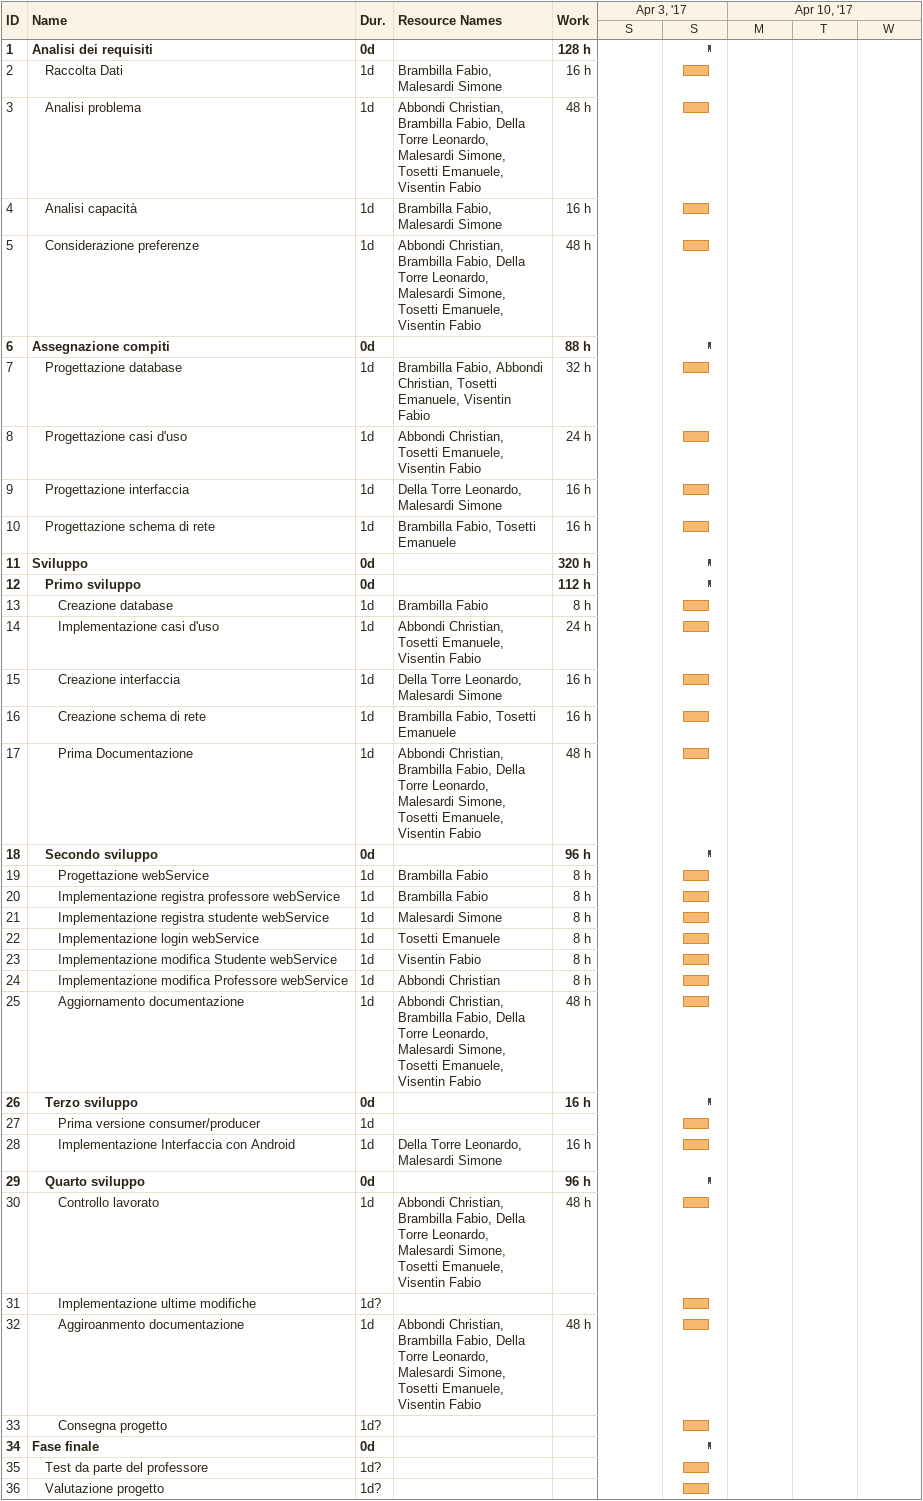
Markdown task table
| ID | Level | Task | Duration | Start | Finish | Resources | Work (h) |
|---|---|---|---|---|---|---|---|
| 1 | 1 | **Analisi dei requisiti** | 0d | 2017-04-09 | 2017-04-09 |  | 128 |
| 2 | 2 | Raccolta Dati | 1d | 2017-04-09 | 2017-04-09 | Brambilla Fabio, Malesardi Simone | 16 |
| 3 | 2 | Analisi problema | 1d | 2017-04-09 | 2017-04-09 | Abbondi Christian, Brambilla Fabio, Della Torre Leonardo, Malesardi Simone, Tosetti Emanuele, Visentin Fabio | 48 |
| 4 | 2 | Analisi capacità | 1d | 2017-04-09 | 2017-04-09 | Brambilla Fabio, Malesardi Simone | 16 |
| 5 | 2 | Considerazione preferenze | 1d | 2017-04-09 | 2017-04-09 | Abbondi Christian, Brambilla Fabio, Della Torre Leonardo, Malesardi Simone, Tosetti Emanuele, Visentin Fabio | 48 |
| 6 | 1 | **Assegnazione compiti** | 0d | 2017-04-09 | 2017-04-09 |  | 88 |
| 7 | 2 | Progettazione database | 1d | 2017-04-09 | 2017-04-09 | Brambilla Fabio, Abbondi Christian, Tosetti Emanuele, Visentin Fabio | 32 |
| 8 | 2 | Progettazione casi d'uso | 1d | 2017-04-09 | 2017-04-09 | Abbondi Christian, Tosetti Emanuele, Visentin Fabio | 24 |
| 9 | 2 | Progettazione interfaccia | 1d | 2017-04-09 | 2017-04-09 | Della Torre Leonardo, Malesardi Simone | 16 |
| 10 | 2 | Progettazione schema di rete | 1d | 2017-04-09 | 2017-04-09 | Brambilla Fabio, Tosetti Emanuele | 16 |
| 11 | 1 | **Sviluppo** | 0d | 2017-04-09 | 2017-04-09 |  | 320 |
| 12 | 2 | **Primo sviluppo** | 0d | 2017-04-09 | 2017-04-09 |  | 112 |
| 13 | 3 | Creazione database | 1d | 2017-04-09 | 2017-04-09 | Brambilla Fabio | 8 |
| 14 | 3 | Implementazione casi d'uso | 1d | 2017-04-09 | 2017-04-09 | Abbondi Christian, Tosetti Emanuele, Visentin Fabio | 24 |
| 15 | 3 | Creazione interfaccia | 1d | 2017-04-09 | 2017-04-09 | Della Torre Leonardo, Malesardi Simone | 16 |
| 16 | 3 | Creazione schema di rete | 1d | 2017-04-09 | 2017-04-09 | Brambilla Fabio, Tosetti Emanuele | 16 |
| 17 | 3 | Prima Documentazione | 1d | 2017-04-09 | 2017-04-09 | Abbondi Christian, Brambilla Fabio, Della Torre Leonardo, Malesardi Simone, Tosetti Emanuele, Visentin Fabio | 48 |
| 18 | 2 | **Secondo sviluppo** | 0d | 2017-04-09 | 2017-04-09 |  | 96 |
| 19 | 3 | Progettazione webService | 1d | 2017-04-09 | 2017-04-09 | Brambilla Fabio | 8 |
| 20 | 3 | Implementazione registra professore webService | 1d | 2017-04-09 | 2017-04-09 | Brambilla Fabio | 8 |
| 21 | 3 | Implementazione registra studente webService | 1d | 2017-04-09 | 2017-04-09 | Malesardi Simone | 8 |
| 22 | 3 | Implementazione login webService | 1d | 2017-04-09 | 2017-04-09 | Tosetti Emanuele | 8 |
| 23 | 3 | Implementazione modifica Studente webService | 1d | 2017-04-09 | 2017-04-09 | Visentin Fabio | 8 |
| 24 | 3 | Implementazione modifica Professore webService | 1d | 2017-04-09 | 2017-04-09 | Abbondi Christian | 8 |
| 25 | 3 | Aggiornamento documentazione | 1d | 2017-04-09 | 2017-04-09 | Abbondi Christian, Brambilla Fabio, Della Torre Leonardo, Malesardi Simone, Tosetti Emanuele, Visentin Fabio | 48 |
| 26 | 2 | **Terzo sviluppo** | 0d | 2017-04-09 | 2017-04-09 |  | 16 |
| 27 | 3 | Prima versione consumer/producer | 1d | 2017-04-09 | 2017-04-09 |  |  |
| 28 | 3 | Implementazione Interfaccia con Android | 1d | 2017-04-09 | 2017-04-09 | Della Torre Leonardo, Malesardi Simone | 16 |
| 29 | 2 | **Quarto sviluppo** | 0d | 2017-04-09 | 2017-04-09 |  | 96 |
| 30 | 3 | Controllo lavorato | 1d | 2017-04-09 | 2017-04-09 | Abbondi Christian, Brambilla Fabio, Della Torre Leonardo, Malesardi Simone, Tosetti Emanuele, Visentin Fabio | 48 |
| 31 | 3 | Implementazione ultime modifiche | 1d? | 2017-04-09 | 2017-04-09 |  |  |
| 32 | 3 | Aggiroanmento documentazione | 1d | 2017-04-09 | 2017-04-09 | Abbondi Christian, Brambilla Fabio, Della Torre Leonardo, Malesardi Simone, Tosetti Emanuele, Visentin Fabio | 48 |
| 33 | 3 | Consegna progetto | 1d? | 2017-04-09 | 2017-04-09 |  |  |
| 34 | 1 | **Fase finale** | 0d | 2017-04-09 | 2017-04-09 |  |  |
| 35 | 2 | Test da parte del professore | 1d? | 2017-04-09 | 2017-04-09 |  |  |
| 36 | 2 | Valutazione progetto | 1d? | 2017-04-09 | 2017-04-09 |  |  |
